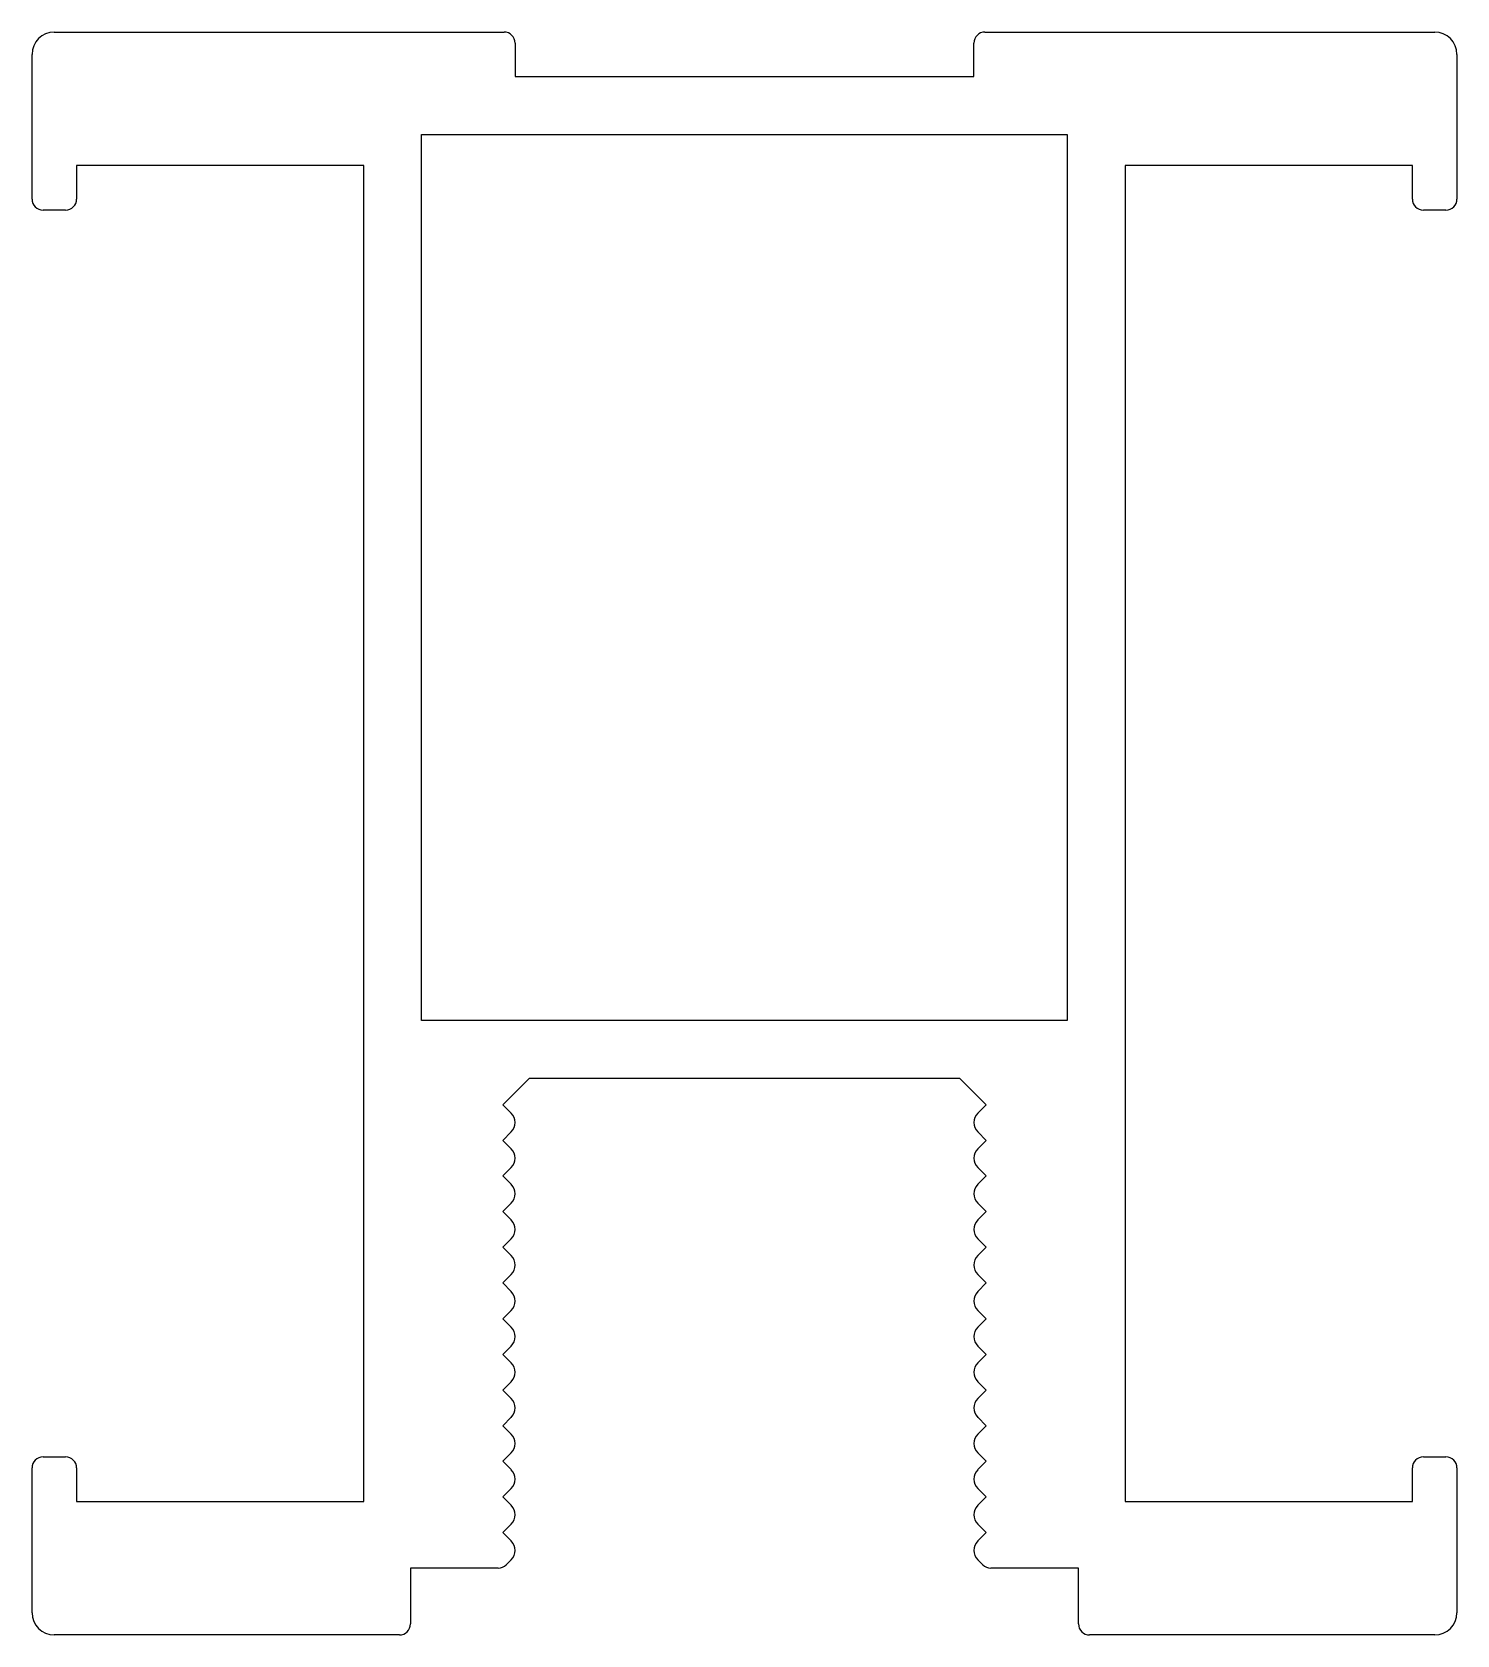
# Model space of a CAD drawing. Extents: x 1023 to 1055, y 635.9 to 671.9.
import ezdxf

# ---------------------------------------------------------------- set-up
doc = ezdxf.new("R2010")
doc.units = 0
doc.layers.get('0').update_dxf_attribs({"linetype": 'CONTINUOUS'})

msp = doc.modelspace()

# ---------------------------------------------------------------- linework, layer by layer
for p, q in [((1023.501, 671.877), (1033.601, 671.877)), ((1044.401, 671.877), (1054.501, 671.877)), ((1033.851, 671.627), (1033.851, 670.877)), ((1044.151, 670.877), (1044.151, 671.627)), ((1023.001, 668.127), (1023.001, 671.377)), ((1055.001, 671.377), (1055.001, 668.127)), ((1033.851, 670.877), (1044.151, 670.877)), ((1031.751, 669.577), (1046.251, 669.577)), ((1031.751, 649.677), (1031.751, 669.577)), ((1046.251, 669.577), (1046.251, 649.677)), ((1024.001, 668.877), (1024.001, 668.127)), ((1030.451, 668.877), (1024.001, 668.877)), ((1030.451, 638.877), (1030.451, 668.877)), ((1047.551, 668.877), (1047.551, 638.877)), ((1054.001, 668.877), (1047.551, 668.877)), ((1054.001, 668.127), (1054.001, 668.877)), ((1023.751, 667.877), (1023.251, 667.877)), ((1054.751, 667.877), (1054.251, 667.877)), ((1046.251, 649.677), (1031.751, 649.677)), ((1034.167, 648.377), (1033.575, 647.786)), ((1043.835, 648.377), (1034.167, 648.377)), ((1044.427, 647.786), (1043.835, 648.377)), ((1033.575, 647.786), (1033.763, 647.598)), ((1044.239, 647.598), (1044.427, 647.786)), ((1033.763, 647.174), (1033.575, 646.986)), ((1033.575, 646.986), (1033.763, 646.798)), ((1044.427, 646.986), (1044.239, 647.174)), ((1044.239, 646.798), (1044.427, 646.986)), ((1033.763, 646.374), (1033.575, 646.186)), ((1044.427, 646.186), (1044.239, 646.374)), ((1033.575, 646.186), (1033.763, 645.998)), ((1044.239, 645.998), (1044.427, 646.186)), ((1033.763, 645.574), (1033.575, 645.386)), ((1044.427, 645.386), (1044.239, 645.574)), ((1033.575, 645.386), (1033.763, 645.198)), ((1044.239, 645.198), (1044.427, 645.386)), ((1033.763, 644.774), (1033.575, 644.586)), ((1044.427, 644.586), (1044.239, 644.774)), ((1033.575, 644.586), (1033.763, 644.398)), ((1044.239, 644.398), (1044.427, 644.586)), ((1033.763, 643.974), (1033.571, 643.782)), ((1033.571, 643.782), (1033.763, 643.59)), ((1044.431, 643.782), (1044.239, 643.974)), ((1044.239, 643.59), (1044.431, 643.782)), ((1033.763, 643.165), (1033.575, 642.977)), ((1033.575, 642.977), (1033.763, 642.79)), ((1044.427, 642.977), (1044.239, 643.165)), ((1044.239, 642.79), (1044.427, 642.977)), ((1033.763, 642.365), (1033.575, 642.177)), ((1044.427, 642.177), (1044.239, 642.365)), ((1033.575, 642.177), (1033.763, 641.99)), ((1044.239, 641.99), (1044.427, 642.177)), ((1033.763, 641.565), (1033.575, 641.377)), ((1044.427, 641.377), (1044.239, 641.565)), ((1033.575, 641.377), (1033.763, 641.19)), ((1044.239, 641.19), (1044.427, 641.377)), ((1033.763, 640.765), (1033.575, 640.577)), ((1033.575, 640.577), (1033.763, 640.39)), ((1044.427, 640.577), (1044.239, 640.765)), ((1044.239, 640.39), (1044.427, 640.577)), ((1023.251, 639.877), (1023.751, 639.877)), ((1033.763, 639.965), (1033.575, 639.777)), ((1033.575, 639.777), (1033.763, 639.59)), ((1044.427, 639.777), (1044.239, 639.965)), ((1044.239, 639.59), (1044.427, 639.777)), ((1054.251, 639.877), (1054.751, 639.877)), ((1023.001, 636.377), (1023.001, 639.627)), ((1024.001, 639.627), (1024.001, 638.877)), ((1054.001, 638.877), (1054.001, 639.627)), ((1055.001, 639.627), (1055.001, 636.377)), ((1033.763, 639.165), (1033.575, 638.977)), ((1044.427, 638.977), (1044.239, 639.165)), ((1024.001, 638.877), (1030.451, 638.877)), ((1033.575, 638.977), (1033.763, 638.79)), ((1044.239, 638.79), (1044.427, 638.977)), ((1047.551, 638.877), (1054.001, 638.877)), ((1033.763, 638.365), (1033.575, 638.177)), ((1044.427, 638.177), (1044.239, 638.365)), ((1033.575, 638.177), (1033.763, 637.99)), ((1044.239, 637.99), (1044.427, 638.177)), ((1033.763, 637.565), (1033.649, 637.451)), ((1044.354, 637.451), (1044.239, 637.565)), ((1031.501, 637.377), (1031.501, 636.127)), ((1033.472, 637.377), (1031.501, 637.377)), ((1046.501, 637.377), (1044.53, 637.377)), ((1046.501, 636.127), (1046.501, 637.377)), ((1031.251, 635.877), (1023.501, 635.877)), ((1054.501, 635.877), (1046.751, 635.877))]:
    msp.add_line(p, q)
for centre, radius, start, end in [((1023.501, 671.377), 0.5, 90, 180), ((1033.601, 671.627), 0.25, 0, 90), ((1044.401, 671.627), 0.25, 90, 180), ((1054.501, 671.377), 0.5, 0, 90), ((1023.251, 668.127), 0.25, 180, 270), ((1023.751, 668.127), 0.25, 270, 0), ((1054.251, 668.127), 0.25, 180, 270), ((1054.751, 668.127), 0.25, 270, 0), ((1033.551, 647.386), 0.3, 315, 45), ((1044.451, 647.386), 0.3, 135, 225), ((1033.551, 646.586), 0.3, 315, 45), ((1044.451, 646.586), 0.3, 135, 225), ((1033.551, 645.786), 0.3, 315, 45), ((1044.451, 645.786), 0.3, 135, 225), ((1033.551, 644.986), 0.3, 315, 45), ((1044.451, 644.986), 0.3, 135, 225), ((1033.551, 644.186), 0.3, 315, 45), ((1044.451, 644.186), 0.3, 135, 225), ((1033.551, 643.377), 0.3, 315, 45), ((1044.451, 643.377), 0.3, 135, 225), ((1033.551, 642.577), 0.3, 315, 45), ((1044.451, 642.577), 0.3, 135, 225), ((1033.551, 641.777), 0.3, 315, 45), ((1044.451, 641.777), 0.3, 135, 225), ((1033.551, 640.977), 0.3, 315, 45), ((1044.451, 640.977), 0.3, 135, 225), ((1033.551, 640.177), 0.3, 315, 45), ((1044.451, 640.177), 0.3, 135, 225), ((1023.251, 639.627), 0.25, 90, 180), ((1023.751, 639.627), 0.25, 0, 90), ((1054.251, 639.627), 0.25, 90, 180), ((1054.751, 639.627), 0.25, 0, 90), ((1033.551, 639.377), 0.3, 315, 45), ((1044.451, 639.377), 0.3, 135, 225), ((1033.551, 638.577), 0.3, 315, 45), ((1044.451, 638.577), 0.3, 135, 225), ((1033.551, 637.777), 0.3, 315, 45), ((1044.451, 637.777), 0.3, 135, 225), ((1033.472, 637.627), 0.25, 270, 315), ((1044.53, 637.627), 0.25, 225, 270), ((1023.501, 636.377), 0.5, 180, 270), ((1031.251, 636.127), 0.25, 270, 0), ((1046.751, 636.127), 0.25, 180, 270), ((1054.501, 636.377), 0.5, 270, 0)]:
    msp.add_arc(centre, radius, start, end)

doc.saveas('drawing.dxf')
